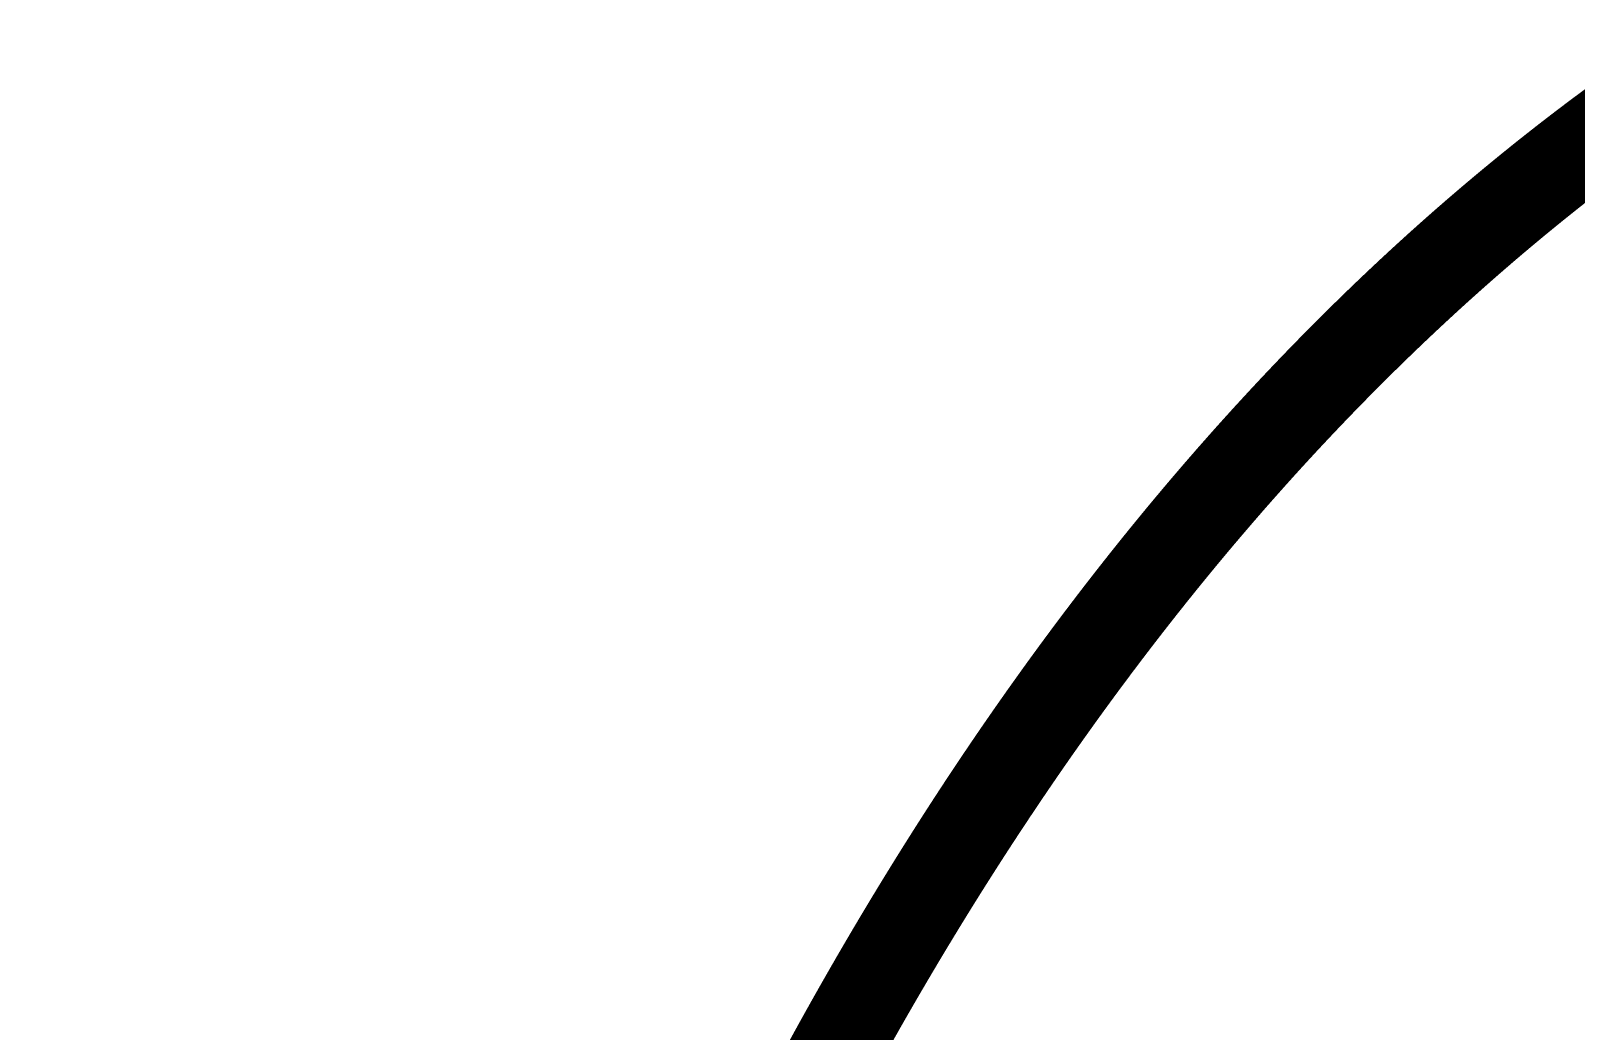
# Model space of a CAD drawing. Header units: inches. Extents: x -1574 to 492, y -294 to 234.
# Drawn here: x -736.261 to -734.13, y -148.552 to -147.172 of the extents above; entities that cross this region are included whole.
import ezdxf

# ---------------------------------------------------------------- set-up
doc = ezdxf.new("R2010")
doc.units = ezdxf.units.IN
doc.header["$MEASUREMENT"] = 0
doc.layers.add('EXTERIOR DIMS', color=7, linetype='Continuous')
doc.layers.add('EXTERIOR ELEC EQUIP', color=190, linetype='Continuous')
doc.styles.get("Standard").update_dxf_attribs({"font": 'ARIAL.TTF'})
doc.dimstyles.get("Standard").update_dxf_attribs({"dimtxt": 0.18, "dimasz": 0.18, "dimexe": 0.18, "dimexo": 0.0625, "dimgap": 0.09, "dimtad": 0, "dimtih": 1, "dimtoh": 1, "dimdec": 4, "dimzin": 0, "dimdsep": 46, "dimtxsty": 'Standard', "dimcen": 0.09, "dimadec": 0, "dimazin": 0, "dimtfac": 1, "dimtdec": 4, "dimtofl": 0, "dimtmove": 0, "dimatfit": 3, "dimfxl": 0, "dimtolj": 1, "dimtzin": 0, "dimarcsym": 0})

# ---------------------------------------------------------------- blocks, each defined once
blk = doc.blocks.new('*D95')
at = {"layer": 'Defpoints', "color": 0, "transparency": 16777216}
for p in [(-797.4576, -71.9047), (-797.4576, -114.9002), (-730.293, -152.1456)]:
    blk.add_point(p, dxfattribs=at)
at = {"layer": 'EXTERIOR DIMS', "color": 0, "lineweight": -2, "transparency": 16777216}
for p, q in [((-797.4576, -114.8377), (-797.4576, -71.7247)), ((-730.293, -152.0831), (-730.293, -71.7247)), ((-797.2776, -71.9047), (-764.2872, -71.9047)), ((-730.473, -71.9047), (-763.4633, -71.9047))]:
    blk.add_line(p, q, dxfattribs=at)
at = {"layer": 'EXTERIOR DIMS', "color": 0, "transparency": 16777216}
for points in [[(-797.2776, -71.8747), (-797.2776, -71.9347), (-797.4576, -71.9047)], [(-730.473, -71.8747), (-730.473, -71.9347), (-730.293, -71.9047)]]:
    blk.add_solid(points, dxfattribs=at)
at = {"layer": 'EXTERIOR DIMS', "color": 0, "transparency": 16777216, "insert": (-763.8753, -71.9047), "char_height": 0.18, "attachment_point": 5}
blk.add_mtext('\\A1;5\'-7 {\\H0.7x;\\S1/4;}"', dxfattribs=at)

msp = doc.modelspace()

# ---------------------------------------------------------------- linework, layer by layer
at = {"layer": 'EXTERIOR ELEC EQUIP', "const_width": 0.125}
msp.add_lwpolyline([(-735.17115, -148.61792), (-735.16831, -148.61267), (-735.16546, -148.60743), (-735.16261, -148.60219), (-735.15975, -148.59695), (-735.15689, -148.59172), (-735.15403, -148.5865), (-735.15116, -148.58128), (-735.14829, -148.57606), (-735.14541, -148.57086), (-735.14252, -148.56566), (-735.13964, -148.56046), (-735.13675, -148.55527), (-735.13385, -148.55008), (-735.13095, -148.5449), (-735.12804, -148.53973), (-735.12513, -148.53456), (-735.12222, -148.5294), (-735.1193, -148.52424), (-735.11638, -148.51909), (-735.11345, -148.51394), (-735.11052, -148.5088), (-735.10758, -148.50367), (-735.10464, -148.49854), (-735.10169, -148.49341), (-735.09874, -148.4883), (-735.09579, -148.48318), (-735.09283, -148.47808), (-735.08986, -148.47298), (-735.08689, -148.46788), (-735.08392, -148.46279), (-735.08094, -148.45771), (-735.07796, -148.45263), (-735.07498, -148.44756), (-735.07198, -148.44249), (-735.06899, -148.43743), (-735.06599, -148.43238), (-735.06298, -148.42733), (-735.05997, -148.42228), (-735.05696, -148.41725), (-735.05394, -148.41222), (-735.05092, -148.40719), (-735.04789, -148.40217), (-735.04486, -148.39716), (-735.04182, -148.39215), (-735.03878, -148.38715), (-735.03574, -148.38215), (-735.03269, -148.37716), (-735.02963, -148.37217), (-735.02657, -148.36719), (-735.02351, -148.36222), (-735.02044, -148.35725), (-735.01737, -148.35229), (-735.01429, -148.34734), (-735.01121, -148.34239), (-735.00812, -148.33745), (-735.00503, -148.33251), (-735.00194, -148.32758), (-734.99884, -148.32265), (-734.99573, -148.31773), (-734.99262, -148.31282), (-734.98951, -148.30791), (-734.98639, -148.30301), (-734.98327, -148.29811), (-734.98014, -148.29322), (-734.97701, -148.28834), (-734.97387, -148.28346), (-734.97073, -148.27859), (-734.96759, -148.27373), (-734.96444, -148.26887), (-734.96128, -148.26401), (-734.95812, -148.25917), (-734.95496, -148.25433), (-734.95179, -148.24949), (-734.94862, -148.24466), (-734.94544, -148.23984), (-734.94226, -148.23502), (-734.93907, -148.23021), (-734.93588, -148.22541), (-734.93268, -148.22061), (-734.92948, -148.21582), (-734.92628, -148.21103), (-734.92307, -148.20625), (-734.91985, -148.20148), (-734.91664, -148.19671), (-734.91341, -148.19195), (-734.91018, -148.1872), (-734.90695, -148.18245), (-734.90372, -148.17771), (-734.90047, -148.17297), (-734.89723, -148.16824), (-734.89398, -148.16352), (-734.89072, -148.1588), (-734.88746, -148.15409), (-734.8842, -148.14939), (-734.88093, -148.14469), (-734.87765, -148.14), (-734.87437, -148.13531), (-734.87109, -148.13063), (-734.8678, -148.12596), (-734.86451, -148.12129), (-734.86122, -148.11663), (-734.85791, -148.11198), (-734.85461, -148.10733), (-734.8513, -148.10269), (-734.84798, -148.09806), (-734.84466, -148.09343), (-734.84134, -148.0888), (-734.83801, -148.08419), (-734.83468, -148.07958), (-734.83134, -148.07498), (-734.82799, -148.07038), (-734.82465, -148.06579), (-734.82129, -148.06121), (-734.81794, -148.05663), (-734.81458, -148.05206), (-734.81121, -148.0475), (-734.80784, -148.04294), (-734.80447, -148.03839), (-734.80109, -148.03385), (-734.7977, -148.02931), (-734.79431, -148.02478), (-734.79092, -148.02025), (-734.78752, -148.01573), (-734.78412, -148.01122), (-734.78071, -148.00672), (-734.7773, -148.00222), (-734.77388, -147.99773), (-734.77046, -147.99324), (-734.76703, -147.98876), (-734.7636, -147.98429), (-734.76017, -147.97983), (-734.75673, -147.97537), (-734.75328, -147.97092), (-734.74983, -147.96647), (-734.74638, -147.96203), (-734.74292, -147.9576), (-734.73946, -147.95317), (-734.73599, -147.94876), (-734.73252, -147.94434), (-734.72904, -147.93994), (-734.72556, -147.93554), (-734.72207, -147.93115), (-734.71858, -147.92676), (-734.71509, -147.92239), (-734.71159, -147.91801), (-734.70808, -147.91365), (-734.70457, -147.90929), (-734.70106, -147.90494), (-734.69754, -147.90059), (-734.69402, -147.89626), (-734.69049, -147.89193), (-734.68695, -147.8876), (-734.68342, -147.88328), (-734.67987, -147.87897), (-734.67633, -147.87467), (-734.67278, -147.87037), (-734.66922, -147.86608), (-734.66566, -147.8618), (-734.66209, -147.85753), (-734.65852, -147.85326), (-734.65495, -147.84899), (-734.65137, -147.84474), (-734.64779, -147.84049), (-734.6442, -147.83625), (-734.6406, -147.83201), (-734.637, -147.82779), (-734.6334, -147.82356), (-734.62979, -147.81935), (-734.62618, -147.81514), (-734.62257, -147.81094), (-734.61894, -147.80675), (-734.61532, -147.80257), (-734.61169, -147.79839), (-734.60805, -147.79421), (-734.60441, -147.79005), (-734.60077, -147.78589), (-734.59712, -147.78174), (-734.59346, -147.7776), (-734.5898, -147.77346), (-734.58614, -147.76933), (-734.58247, -147.76521), (-734.5788, -147.76109), (-734.57512, -147.75698), (-734.57144, -147.75288), (-734.56775, -147.74879), (-734.56406, -147.7447), (-734.56036, -147.74062), (-734.55666, -147.73655), (-734.55296, -147.73248), (-734.54924, -147.72843), (-734.54553, -147.72437), (-734.54181, -147.72033), (-734.53808, -147.71629), (-734.53436, -147.71226), (-734.53062, -147.70824), (-734.52688, -147.70423), (-734.52314, -147.70022), (-734.51939, -147.69622), (-734.51564, -147.69222), (-734.51188, -147.68824), (-734.50812, -147.68426), (-734.50435, -147.68029), (-734.50058, -147.67632), (-734.4968, -147.67236), (-734.49302, -147.66841), (-734.48923, -147.66447), (-734.48544, -147.66054), (-734.48165, -147.65661), (-734.47785, -147.65269), (-734.47404, -147.64877), (-734.47023, -147.64487), (-734.46642, -147.64097), (-734.4626, -147.63708), (-734.45878, -147.63319), (-734.45495, -147.62932), (-734.45112, -147.62545), (-734.44728, -147.62158), (-734.44343, -147.61773), (-734.43959, -147.61388), (-734.43574, -147.61004), (-734.43188, -147.60621), (-734.42802, -147.60239), (-734.42415, -147.59857), (-734.42028, -147.59476), (-734.4164, -147.59096), (-734.41252, -147.58716), (-734.40864, -147.58338), (-734.40475, -147.5796), (-734.40085, -147.57582), (-734.39695, -147.57206), (-734.39305, -147.5683), (-734.38914, -147.56455), (-734.38523, -147.56081), (-734.38131, -147.55707), (-734.37739, -147.55335), (-734.37346, -147.54963), (-734.36952, -147.54591), (-734.36559, -147.54221), (-734.36164, -147.53851), (-734.3577, -147.53482), (-734.35375, -147.53114), (-734.34979, -147.52747), (-734.34583, -147.5238), (-734.34186, -147.52014), (-734.33789, -147.51649), (-734.33392, -147.51285), (-734.32994, -147.50921), (-734.32595, -147.50559), (-734.32196, -147.50196), (-734.31797, -147.49835), (-734.31397, -147.49475), (-734.30996, -147.49115), (-734.30595, -147.48756), (-734.30194, -147.48398), (-734.29792, -147.4804), (-734.2939, -147.47684), (-734.28987, -147.47328), (-734.28584, -147.46973), (-734.2818, -147.46619), (-734.27776, -147.46265), (-734.27371, -147.45912), (-734.26966, -147.4556), (-734.2656, -147.45209), (-734.26154, -147.44859), (-734.25747, -147.44509), (-734.2534, -147.4416), (-734.24933, -147.43812), (-734.24525, -147.43465), (-734.24116, -147.43118), (-734.23707, -147.42773), (-734.23298, -147.42428), (-734.22888, -147.42084), (-734.22477, -147.4174), (-734.22066, -147.41398), (-734.21655, -147.41056), (-734.21243, -147.40715), (-734.20831, -147.40375), (-734.20418, -147.40036), (-734.20004, -147.39697), (-734.19591, -147.39359), (-734.19176, -147.39022), (-734.18761, -147.38686), (-734.18346, -147.38351), (-734.1793, -147.38016), (-734.17514, -147.37682), (-734.17098, -147.37349), (-734.1668, -147.37017), (-734.16263, -147.36686), (-734.15845, -147.36355), (-734.15426, -147.36026), (-734.15007, -147.35697), (-734.14587, -147.35368), (-734.14167, -147.35041), (-734.13747, -147.34715), (-734.13326, -147.34389), (-734.12904, -147.34064), (-734.12482, -147.3374), (-734.1206, -147.33416), (-734.11637, -147.33094), (-734.11213, -147.32772), (-734.10789, -147.32451), (-734.10365, -147.32131), (-734.0994, -147.31812), (-734.09515, -147.31494), (-734.09089, -147.31176), (-734.08663, -147.30859), (-734.08236, -147.30543), (-734.07809, -147.30228), (-734.07381, -147.29914), (-734.06953, -147.296), (-734.06524, -147.29288)], dxfattribs=at)

# ---------------------------------------------------------------- dimensions: what is measured, and where the dimension line sits
at = {"layer": 'EXTERIOR DIMS'}
dim = msp.add_linear_dim(base=(-797.45758, -71.9047), p1=(-730.29296, -152.14558), p2=(-797.45758, -114.90018), text='5\'-7 {\\H0.7x;\\S1/4;}"', dimstyle='Standard', dxfattribs=at)
dim.commit()
dim.dimension.update_dxf_attribs({"geometry": '*D95', "text_midpoint": (-763.87527, -71.9047)})

doc.saveas('drawing.dxf')
